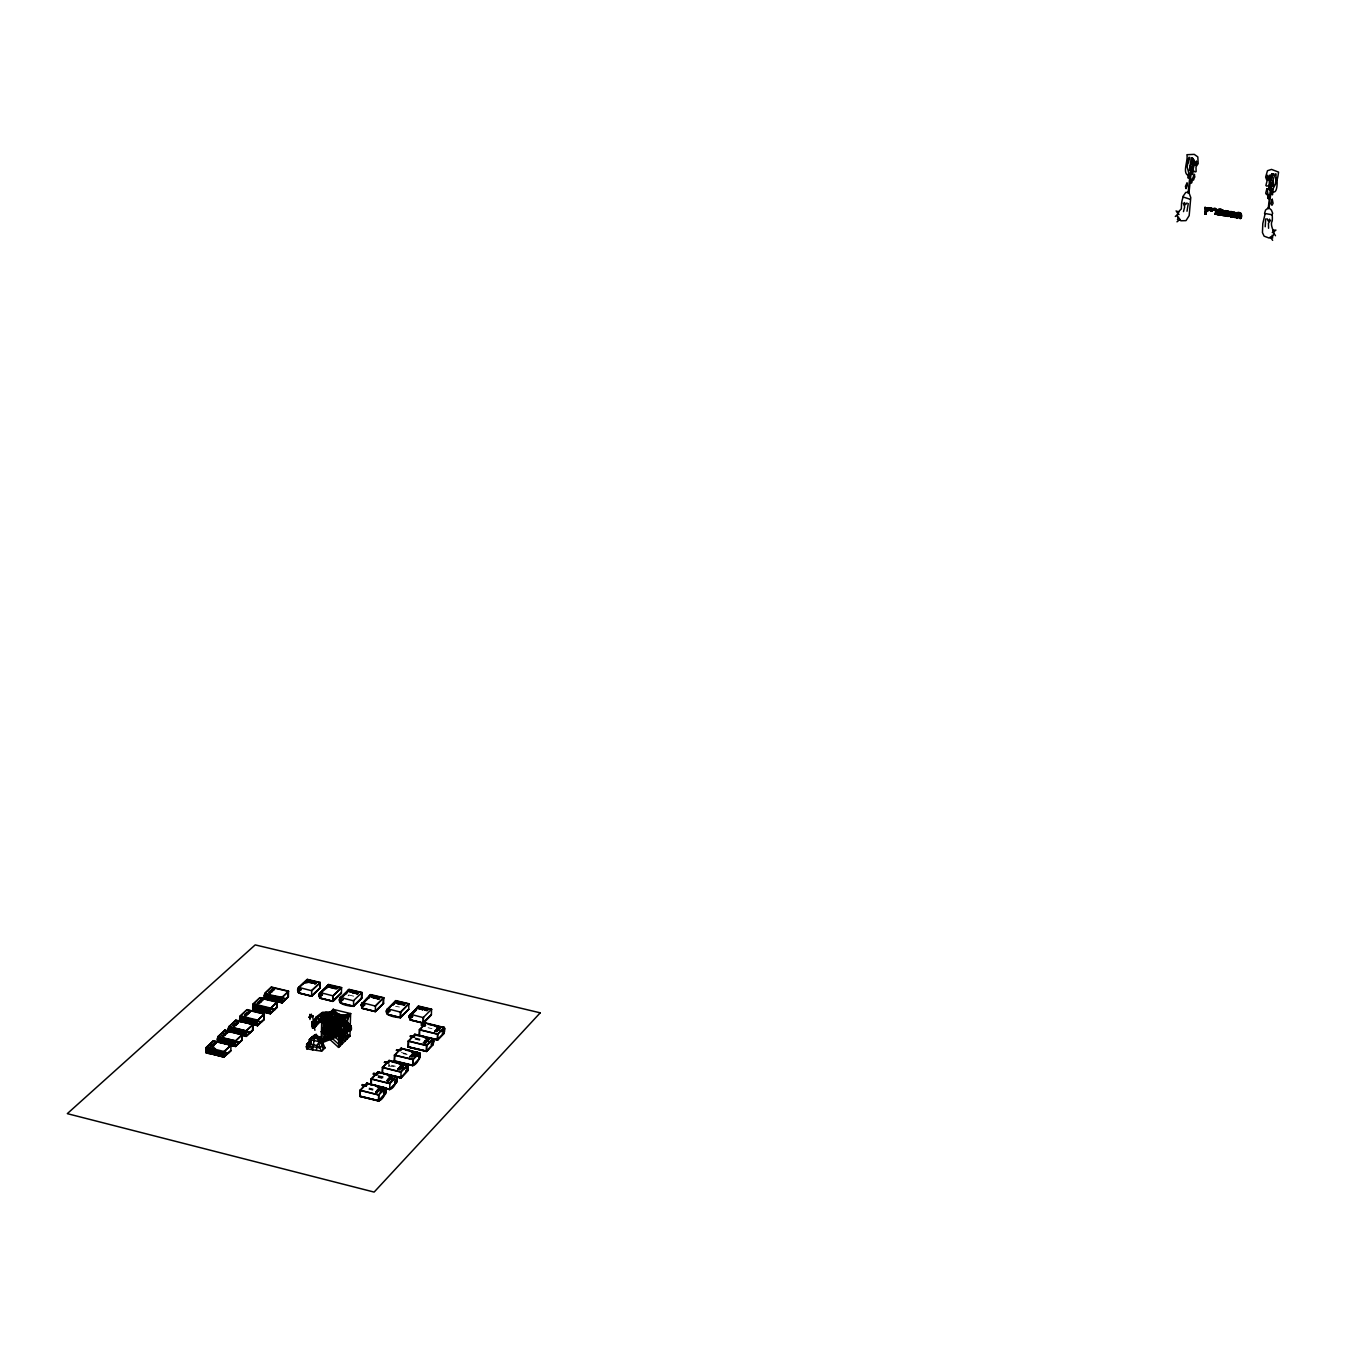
<?xml version="1.0" encoding="UTF-8"?>
<svg xmlns="http://www.w3.org/2000/svg" width="1346" height="1346" viewBox="0 0 1346 1346"><rect width="100%" height="100%" fill="white"/><g stroke="black" fill="none" stroke-linecap="round" stroke-linejoin="round"><path stroke-width="0.75" stroke-dasharray="5 3.75" d="M389.6 1064.804L388.641 1066.587L389.112 1060.396M389.095 1066.015L395.186 1066.856M395.623 1006.354L399.409 1007.01M348.025 995.922L348.866 995.098M348.816 994.997L354.234 996.309M428.062 1027.721L431.948 1028.664M415.191 1037.884L421.046 1039.314M415.073 1038.54L420.945 1039.953M414.938 1039.162L420.793 1040.593M401.377 1052.538L407.266 1053.985M403.194 1053.649L407.131 1054.608M391.383 1065.258L395.337 1066.234M378.344 1075.538L386.285 1077.507M378.226 1076.194L386.167 1078.163M378.075 1076.85L384.031 1078.314M377.906 1077.456L381.877 1078.432M369.157 1087.989L373.162 1088.981M369.023 1088.645L373.01 1089.621M368.838 1089.251L372.842 1090.243"/><path stroke-width="1.5" d="M378.966 1094.937L359.954 1090.142L359.752 1096.367L378.63 1100.792C385.999 1099.968 390.424 1076.867 378.663 1094.87L378.478 1100.591M386.016 1091.505L386.218 1089.604M322.99 1016.112L322.973 1014.581L328.188 1012.596L330.006 1016.297L325.463 1025.686L325.362 1026.964L328.39 1027.705C336.702 1023.869 326.371 1015.759 320.853 1018.215L320.853 1022.371L326.842 1023.835L329.686 1023.078L331.823 1020.504L332.126 1015.793L328.188 1012.596L324.42 1012.848L321.122 1016.836L321.055 1020.419L322.737 1019.528L329.097 1021.866L330.763 1026.443L327.717 1028.815L325.85 1027.621L324.033 1022.068L325.362 1025.114M326.203 1024.592L325.715 1023.751L327.717 1028.815L332.327 1023.28L332.613 1017.071L328.188 1012.596C321.593 1014.564 327.347 1027.082 322.249 1022.169M382.163 1087.618L389.684 1089.368C396.952 1088.561 401.344 1065.645 389.717 1083.463M408.175 1067.513L407.754 1064.972L401.058 1072.139L382.348 1067.546L389.112 1060.396L407.922 1065.157M1265.677 218.927L1265.206 226.751M350.212 1030.969L350.431 1026.712L347.79 1025.046L345.03 1028.125L346.645 1028.63L347.924 1031.591L344.727 1032.92L344.997 1031.457L347.924 1031.591L351.138 1026.022L349.775 1024.424C343.163 1024.171 353.342 1036.807 351.138 1026.022L349.27 1026.157L350.919 1026.342L349.438 1030.885L348.21 1028.58L351.272 1028.243M394.21 1061.136L412.801 1065.696L413.02 1059.538L394.428 1054.995L394.21 1061.136L412.818 1065.426C419.935 1064.652 424.259 1042.376 412.869 1059.588L412.65 1065.224M420.036 1053.565L419.767 1055.163M420.137 1054.557L419.918 1057.064M433.648 1041.198L431.847 1040.054M437.366 1039.65L437.585 1034.065L443.877 1027.587L443.658 1033.156M444.584 1029.875L444.197 1027.368L437.753 1034.266L419.346 1029.825L425.841 1022.943L444.348 1027.553M206.056 1048.921L206.476 1047.188L223.991 1051.512L223.924 1057.132L206.056 1052.622L205.871 1050.637M217.581 1038.254L218.002 1036.521L235.432 1040.811L235.365 1046.397L213.324 1041.081M228.753 1027.082L235.718 1020.117L253.031 1024.356L252.913 1030.161L246.167 1036.269L246.251 1030.7L245.712 1031.81M311.33 995.939L320.079 987.93L311.582 996.225L298.728 992.894L298.795 987.392L311.717 990.74L320.213 982.698L307.258 979.737M402.303 1066.234L403.43 1065.729M210.952 1045.977L210.329 1046.666L211.322 1045.926M210.885 1046.212L210.615 1046.565M211.995 1045.051L214.266 1044.917L213.24 1046.128C207.738 1044.866 221.669 1042.41 213.846 1043.335C214.603 1042.645 214.872 1042.612 215.259 1042.813M212.247 1047.138L212.432 1046.044L210.699 1046.397L212.517 1046.683M205.921 1052.252L223.924 1057.132L230.839 1050.889L230.94 1045.018L213.476 1040.71L206.51 1047.39L206.695 1052.858M211.978 1045.472L213.964 1045.304M214.182 1045.152L212.298 1044.782L213.829 1045.573M214.805 1044.277L212.887 1044.143M214.182 1043.251L215.209 1043.672M217.951 1039.667L218.002 1036.521L224.917 1030.127L242.297 1034.401L242.179 1040.239L234.961 1046.195M239.891 1017.593L240.295 1015.877L257.591 1020.1L257.507 1025.635L235.718 1020.352L228.904 1026.662M277.125 1002.063L270.361 1008.659L253.098 1004.368L252.998 1009.45L270.395 1013.538L270.479 1008.036L253.3 1003.847L253.014 1005.008M328.104 985.255L328.626 984.481L341.564 987.577L341.396 993.298L332.967 1001.39L320.079 998.042L320.163 992.54L333.135 995.889L341.548 987.813L328.256 985.07M400.485 1067.462L399.779 1067.597M223.571 1035.444L222.326 1035.41M224.715 1035.495C228.029 1030.144 222.006 1038.557 222.191 1035.747M225.421 1034.721L223.739 1034.25L225.034 1033.341M224.849 1033.913L223.924 1034.115L227.104 1033.257M224.462 1033.997L224.883 1033.375M217.867 1037.16L224.917 1030.127M226.532 1032.012L225.304 1032.718L226.986 1032.315M226.582 1032.163L228.046 1032.466L226.111 1033.778M227.238 1033.139L225.707 1032.399M228.786 1032.281L228.887 1026.443L246.268 1030.918L253.031 1024.592M234.288 1025.618C235.466 1026.712 230.469 1024.323 235.617 1025.433L236.778 1024.121L235.012 1023.835L236.105 1024.979M232.875 1025.77L234.995 1025.82M233.295 1025.265L234.069 1025.45M236.627 1024.037L234.154 1024.912L236.139 1024.811M235.012 1023.953L237.535 1023.448M281.869 1002.787L281.953 997.302L264.725 993.785L271.455 987.039L288.515 991.161L288.381 996.898L281.869 1002.787L259.98 997.655L253.3 1003.847L253.183 1009.618L270.361 1013.807L277.007 1007.346M348.378 990.286C350.044 987.695 344.727 994.273 347.739 991.952L349.035 989.377L362.007 992.49L361.822 998.21L353.476 1006.354L340.538 1002.989L340.639 997.47L353.645 1000.835M235.651 1023.297L237.132 1024.02M236.913 1021.883C233.884 1023.885 241.809 1020.117 237.081 1024.003M237.333 1023.683L238.04 1022.741L236.526 1022.371L238.276 1022.758M240.194 1021.681L240.295 1015.877L247.075 1009.618L264.304 1013.807L264.186 1019.612L256.968 1025.181L257.456 1025.904L264.186 1019.359L257.254 1025.568L256.75 1023.97M234.759 1042.494L235.214 1046.263L241.809 1040.054L241.91 1034.704M246.789 1014.598C249.767 1012.613 246.2 1012.764 244.619 1014.867M245.258 1015.187L245.595 1013.891M245.897 1015.658L246.234 1014.783L245.359 1015.288M245.914 1015.826L246.335 1014.8M246.84 1013.858L247.075 1012.73M245.46 1014.11L246.941 1014.867L248.085 1013.504M247.075 1009.618L240.328 1016.095L240.211 1021.076M247.529 1012.091L249.414 1012.613L248.657 1011.553M247.698 1013.622L247.412 1014.177M248.488 1013.488L247.008 1012.764M248.909 1012.579L249.38 1012.209M249.447 1011.755L248.64 1012.091L249.952 1011.923M339.764 1041.181L338.586 1041.299L339.798 1022.152L341.144 1020.403L344.391 1020.991L345.653 1026.914L342.944 1035.259L339.781 1033.509L339.882 1029.101L344.727 1030.683L344.054 1027.839M343.634 1035.108L339.815 1033.778L339.915 1029.118L344.727 1030.683L343.516 1030.464M391.164 1077.709L392.309 1077.204L390.845 1077.322M245.914 1036.201L252.543 1029.993L252.644 1024.659M259.576 1003.123L256.985 1003.275M261.006 1001.845C257.254 1005.613 257.709 1000.415 259.711 1001.845M259.997 1001.643L258.129 1002.282M258.617 1002.215L259.728 1002.585M258.365 1002.888L258.92 1003.662M259.425 1001.407L261.713 1000.583M252.728 1006.69L253.014 1008.289L253.317 1004.066L259.98 997.655M259.828 1000.936L261.427 1001.424L263.093 999.859L260.401 1000.095M261.074 1001.744L258.718 1001.794M260.636 1000.011L262.52 1000.246M260.552 1002.114L259.004 1001.525M261.747 1000.499L260.737 1000.011L261.78 999.674M263.799 1019.427L263.917 1014.11M330.662 1015.069L331.94 1015.607C336.635 1022.472 323.545 1029.572 325.782 1020.268L328.289 1013.336L324.42 1012.848L325.042 1014.076M375.046 1011.317L383.576 1003.207L375.298 1011.603L362.31 1008.238L362.427 1002.72L375.467 1006.101L383.761 997.706L370.739 994.593L361.351 1004.823M389.886 1078.701C387.143 1077.675 390.104 1080.653 391.047 1078.196M271.455 992.019L268.561 992.658L271.724 991.783M268.914 992.423C270.815 990.219 270.327 992.12 270.226 992.911M271.135 991.228L269.94 991.48M269.789 992.641L270.832 992.557M271.808 991.716C273.103 990.858 271.556 989.848 270.529 990.791M273.036 989.461L271.892 989.512L273.608 989.697M272.178 990.774L270.411 990.976M272.885 990.774L274.567 989.209L273.137 989.495M272.279 989.209L274.231 989.461M252.863 1009.18L270.26 1013.387L276.62 1007.414L276.738 1002.131M325.816 1024.878C320.314 1020.52 327.785 1025.147 324.504 1024.558L323.629 1021.463M328.289 1013.336L331.099 1014.463L330.864 1019.191L327.785 1023.549L326.001 1023.28L330.998 1021.749L328.508 1023.515L321.711 1022.068L321.644 1022.926L326.842 1023.885L329.467 1022.472L330.073 1020.453L328.374 1020.032L326.842 1023.835L325.715 1022.438L328.744 1019.696M400.25 1017.391L408.696 1009.248L400.502 1017.694L387.463 1014.312L387.598 1008.777L400.704 1012.175L408.881 1003.746L395.825 1000.616L393.284 1004.991M281.617 1002.72L288.01 996.713L288.145 991.464M308.587 981.638C311.044 982.075 305.475 981.957 309.445 982.075M309.042 981.284L308.587 981.688M309.614 981.318L309.412 982.445L312.474 982.513M309.63 982.395L312.491 982.008L310.976 982.748M302.766 983.657L314.241 981.015L310.135 982.513L311.195 981.671M320.079 988.166L320.23 982.462L307.342 979.366L298.442 987.644L297.516 989.966L298.661 993.112L311.582 996.225L311.717 990.505M311.767 982.984L311.481 981.857M312.356 982.126L312.306 983.135L313.248 982.176C314.51 984.111 310.657 981.52 312.255 982.412M313.534 983.287L311.481 982.328M314.409 983.556L315.519 982.782L314.829 983.69M316.276 983.068C314.543 983.085 316.899 982.765 315.553 983.926L314.358 983.505M309.429 1041.501L306.636 1044.21L306.804 1048.837L321.677 1051.176L325.076 1047.844L319.826 1036.992L316.882 1035.898L315.62 1037.127L313.13 1036.521L310.674 1038.321L309.715 1041.535M417.26 1008.272L418.471 1006.051L431.578 1009.197L431.359 1014.934L423.267 1023.196L410.194 1019.797L410.328 1014.245L423.468 1017.66M319.692 987.998L319.826 982.765M321.694 1022.321L321.139 1043.116L329.955 1026.291L329.72 1034.737L339.848 1030.8L332.075 1025.063L330.308 1025.332L337.341 1030.195M321.795 1018.939L321.913 1014.144M340.336 1044.042L340.286 1045.724L323.158 1030.161L340.605 1034.401L322.838 1041.451L323.343 1023.078M327.684 1027.419L327.415 1036.992L339.815 1032.062M328.811 987.005L329.4 987.106M328.878 987.022L329.736 986.13L331.032 986.887M329.905 986.248C327.768 987.375 332.698 986.382 329.854 986.668M329.551 987.156L329.905 986.315M329.72 1013.286L329.753 1012.158L334.447 1012.562L343.129 1016.533L343.011 1021.008L350.616 1013.588L333.202 1009.365L330.342 1012.125L333.253 1012.831M330.207 987.409L330.493 986.433M330.83 986.517L330.746 987.577L333.017 987.442M330.914 986.433L330.376 987.409M330.611 1014.413L329.753 1012.158L322.502 1012.276L316.377 1016.903L312.137 1022.64L311.767 1026.056L313.5 1028.26L320.6 1021.042L313.5 1028.26L314.291 1025.501L314.762 1026.19M331.453 1023.364L330.796 1025.013L332.327 1023.28L332.311 1018.384L326.069 1014.783L322.973 1014.581L320.466 1021.765L321.172 1019.932M333.135 987.594L331.789 987.728M333.673 987.964L331.671 986.618L331.099 987.543L332.748 987.123M332.462 987.846L333.354 987.493M339.663 1030.784L332.092 1024.306L333.858 1024.727L333.808 1026.174L336.635 1026.611L340.875 1024.996L340.706 1030.918M332.361 1014.834L332.395 1013.538L334.447 1012.562M332.849 1000.987L332.984 995.72M318.884 995.687L320.012 998.261L332.967 1001.39L333.135 995.653M424.528 1042.847L426.059 1042.679M333.673 987.089L333.623 988.267C337.291 988.973 333.556 988.351 335.12 987.493M332.681 1028.209L332.563 1031.961L322.838 1041.451M333.135 1011.569L333.202 1009.365L350.28 1024.929L338.586 1047.39L321.442 1031.81L325.328 1024.39L327.128 1024.828M333.572 1019.999L333.808 1026.174M335.12 987.56L333.842 988.284L334.683 988.385M333.892 1027.267L335.474 1030.666L337.981 1031.002L328.895 1026.476M336.332 987.745L337.829 988.149L335.356 988.385M339.377 1029.64L334.952 1028.546L334.986 1027.469M336.113 988.603L336.853 987.964M336.433 988.368L335.507 988.62M336.921 988.856L337.829 988.082M336.416 1028.445L337.88 1028.176L337.846 1029.253M338.401 1036.857L338.586 1030.7L334.33 1027.385M338.738 1026.847L340.925 1030.01L337.123 1027.688M339.074 1015.557L339.091 1014.43L327.044 1013.168M344.727 1032.92L346.477 1032.029L346.831 1029.959L345.855 1026.19L343.684 1020.369L339.091 1014.43L341.295 1016.768L341.06 1018.552L343.129 1016.533L339.596 1016.432M334.952 1028.546L331.89 1027.806L330.948 1026.19L338.704 1028.058L341.177 1027.25M342.675 1032.382L342.338 1043.688L325.227 1028.125L321.442 1031.81L338.906 1036.067L349.943 1036.184L350.616 1013.588L339.512 1016.213M331.739 1012.175L333.202 1009.365L334.717 1013.185L347.773 1016.348L347.1 1038.977L337.493 1029.572L332.866 1028.294L330.695 1025.837L332.479 1026.931M350.229 991.632C352.568 993.281 347.352 990.69 350.902 992.002M350.784 991.312C350.111 993.079 351.592 990.706 350.263 991.329M350.986 991.867L354.133 992.692M352.921 991.733L351.205 992.389L352.231 991.8M352.332 992.725L353.174 992.036M352.753 992.709L354.048 992.12L352.097 991.531M353.207 991.867L353.779 992.81L352.904 992.759M340.639 997.47C334.969 1004.419 349.438 1006.152 353.476 1006.354L353.661 1000.6M354.25 992.103L354.082 993.18L355.462 993.348M355.058 992.322L354.385 993.18L355.193 992.355M355.327 993.398L358.288 993.062M355.798 993.298L357.75 993.785L356.942 992.776M356.942 993.802L358.053 993.247M357.296 992.877L356.522 993.701M357.531 993.819L358.103 993.264M361.451 998.042L361.62 992.793M360.173 1096.031L360.358 1090.327L367.088 1083.463L389.684 1089.368L396.447 1082.621L397.188 1078.869M371.311 997.201L371.883 996.259L373.061 997.066L372.018 996.326M372.993 996.814L371.395 997.066M375.416 998.109C375.298 996.629 377.402 999.018 372.926 997.638L372.926 996.511M374.238 997.083L373.128 997.723L373.851 996.73M370.89 1084.977L371.092 1078.769L390.02 1083.53M373.868 997.941L374.844 996.999M371.311 1084.657L371.496 1078.97L378.142 1072.173M374.642 998.059L376.207 997.672M361.519 1006.286L362.242 1008.457L375.298 1011.603L375.484 1005.866M375.854 997.369L375.837 998.412L379.505 998.934L378.63 998.446M376.14 998.412L376.897 997.571L377.334 998.766M377.738 998.564L379.05 998.042L378.276 998.85M378.63 998.513L379.774 998.227M377.704 1091.943C375.652 1090.462 378.125 1093.591 376.846 1091.926M375.904 1091.791L378.798 1091L377.031 1090.395L375.786 1092.363M376.375 1092.346L377.418 1092.767M377.385 1090.176L378.63 1088.83L380.548 1089.469L380.295 1088.359M377.587 1089.823L378.562 1090.125M377.721 1090.411L380.026 1089.537M378.075 1089.57L380.161 1089.469L378.933 1089.991M379.841 1088.796L378.933 1088.527L379.824 1087.989M359.752 1096.367L378.63 1101.062L378.832 1094.82M378.933 1090.714L379.723 1090.193M383.189 1003.275L383.358 998.009L375.214 1006.034M383.56 1003.443L383.761 997.706M378.949 1088.611L381.726 1088.275L380.682 1089.116M382.163 1073.469L382.365 1067.277L401.192 1072.005M382.567 1073.132L382.752 1067.462L389.061 1060.698L408.057 1065.443M378.63 1101.062L385.478 1093.978L385.679 1087.753L385.797 1089.183M386.723 1080.888L388.136 1079.038M387.917 1081.141L388.001 1081.275M387.211 1080.451L388.859 1080.855L387.816 1080.047M388.085 1079.206L390.189 1079.627L388.153 1079.492M388.758 1079.122L389.246 1077.961M388.91 1078.954L388.624 1079.071M388.96 1078.382L390.777 1079.021L392.258 1077.271M389.818 1077.793L391.636 1078.045L389.617 1077.523M382.163 1087.77L389.667 1089.621L389.886 1083.412M390.475 1076.75L390.677 1076.43M390.643 1076.464L392.561 1077.002M396.061 1003.275L398.147 1002.837L397.171 1002.972M396.431 1003.174L397.474 1002.484M394.614 1060.816L394.815 1055.18L401.041 1048.484L419.935 1053.178L419.733 1054.137M397.171 1002.4L397.39 1002.905M397.12 1003.46L396.834 1003.325M397.491 1003.578L397.827 1002.484L397.844 1003.544M411.035 1056.728L412.381 1056.694M398.063 1003.712L398.029 1002.534L397.979 1003.426M400.099 1003.679L401.074 1003.477L398.063 1003.645L400.957 1003.241L400.957 1004.453L402.891 1004.537M398.87 1003.948L399.426 1002.989M389.667 1089.621L396.447 1082.621L396.885 1077.137M397.558 1069.347L399.257 1067.664M399.779 1004.032L400.687 1003.292M399.913 1004.133L400.99 1004.15M398.466 1068.404C399.426 1069.161 399.392 1069.128 399.661 1069.868M400.368 1017.273L400.553 1011.99L400.502 1017.694C396.447 1017.492 381.843 1015.759 387.598 1008.777M398.853 1068.539L401.344 1068.135L399.24 1067.546M401.276 1004.368L402.387 1003.679M401.411 1004.352L402.757 1003.679M399.846 1067.058L400.755 1066.049L399.863 1067.277M403.817 1004.436L404.658 1005.041L402.841 1004.52M400.115 1066.84C404.641 1067.731 400.805 1066.335 401.091 1068.219M384.031 1073.889L400.856 1077.81L407.67 1070.457L400.856 1077.81L377.873 1072.106L400.856 1078.062L401.074 1071.87M402.134 1065.796L401.293 1065.443L402.488 1065.494M401.243 1068.085L401.697 1067.731M404.944 1004.453L403.817 1004.032M401.747 1064.955L403.026 1066.183M404.187 1004.15L403.194 1004.789M400.401 1066.486L402.101 1067.109L403.262 1065.948M402.791 1066.15L403.699 1065.544M408.679 1009.483L408.881 1003.746M432.705 1044.479L433.294 1043.554L426.497 1051.512L408.006 1047.02L408.225 1040.912L426.85 1045.522M400.856 1078.062L407.535 1071.13L407.754 1064.972M408.427 1046.7L408.629 1041.097L415.022 1034.552M410.311 1056.24L409.521 1057.047L411.253 1055.264C413.172 1057.754 415.359 1053.666 412.347 1054.204M412.364 1056.761L410.951 1056.24M411.018 1055.617L412.599 1055.954M414.282 1054.81C412.313 1053.127 411.304 1055.92 413.357 1055.466M412.246 1054.17L411.624 1055.163L413.458 1055.516M414.114 1054.81L412.549 1054.069M413.676 1053.851L413.929 1053.783M413.845 1055.247L415.712 1053.195L414.938 1053.985M414.753 1054.019L415.51 1053.38M418.741 1008.726L420.44 1008.625L419.363 1008.726M419.632 1007.818L420.507 1008.558M419.851 1008.423L418.959 1008.726L420.289 1008.003M419.128 1035.646L419.363 1029.555L437.871 1034.132M419.531 1035.326L419.733 1029.74L426.009 1023.128M421.096 1009.096L420.49 1007.935M420.861 1008.036L420.726 1009.197C422.56 1006.774 424.512 1010.257 422.779 1008.591M413.02 1059.79L419.632 1052.707L419.414 1058.848L412.801 1065.696M421.685 1009.433L421.752 1008.507M421.786 1009.349L422.61 1009.651L420.356 1009.029M423.199 1009.096L422.745 1009.55M423.132 1022.758L423.334 1017.475M426.127 1010.425L426.867 1009.601L425.168 1010.257L423.754 1008.945M409.049 1016.28L410.109 1020.016L423.267 1023.196L423.485 1017.425M425.588 1010.055L423.923 1009.214M426.716 1041.77L424.882 1041.165L423.233 1042.931L426.009 1042.578M424.04 1042.527L425.975 1042.628M425.168 1010.257L426.564 1010.459M424.596 1042.241L424.882 1041.165L426.867 1041.77M426.379 1009.349L427.877 1009.702L427.355 1010.51M427.422 1041.064L425.74 1040.492C425.252 1042.713 429.576 1039.348 427.523 1041.165M426.362 1040.912L425.218 1040.895L429.054 1039.247M426.968 1010.695L427.877 1009.702M426.076 1040.475L427.422 1040.795M426.43 1040.122L427.776 1040.374M426.346 1051.058L426.564 1045.455L433.042 1039.045M428.011 1039.247C429.576 1040.29 425.925 1039.869 427.372 1038.675L429.391 1039.23L428.583 1039.92M426.497 1051.512L426.732 1045.405M427.086 1039.062L427.557 1038.893M427.405 1041.282L427.91 1040.222M428.886 1039.213L427.204 1038.977M408.006 1047.02L426.497 1051.26L433.008 1044.782L433.176 1039.314M434.708 1031.793L435.953 1029.841L437.972 1030.397L435.414 1030.666M436.844 1031.339C431.443 1030.195 440.075 1032.264 435.768 1031.272M435.667 1030.868L435.986 1030.279M438.762 1029.051C440.983 1027.873 436.306 1031.322 437.214 1028.748M415.207 1035.057L437.517 1040.105L437.753 1034.014M436.743 1029.152L438.527 1029.656L437.871 1030.363M440.293 1027.873C437.231 1029.825 438.88 1026.275 439.974 1028.344M438.123 1028.394L438.544 1027.57M437.517 1040.105L443.961 1033.442L444.197 1027.368M205.837 1051.815L223.352 1056.156L205.787 1051.293L206.123 1048.282L223.638 1052.622L223.386 1053.851M326.556 1012.932L323.36 1016.499L322.283 1023.263L324.571 1022.926L325.446 1025.215L323.158 1023.28L324.453 1023.599L325.042 1021.984M217.429 1039.415L234.742 1044.917M223.285 1055.079L223.318 1053.195M223.133 1054.911L223.486 1053.851L205.871 1049.51M228.248 1031.019L228.366 1028.748M228.803 1031.675L229.173 1026.729M234.726 1044.361L217.329 1039.448L217.497 1038.22L235.012 1042.561L234.759 1043.756M239.706 1019.275L239.672 1020.436L256.951 1024.659L239.622 1019.932L239.739 1018.737M246.049 1031.221L245.544 1034.216L228.181 1029.959L228.45 1031.827M245.595 1035.293L245.426 1033.526M256.884 1023.599L257.608 1020.318L264.304 1014.06L246.924 1009.971M264.287 995.973L281.28 1001.306L264.253 996.528M339.815 1033.778L340.824 1024.138L332.613 1017.071M281.146 1000.061L281.819 1003.056L288.397 996.663M321.896 1014.665L317.723 1017.812L315.654 1022.287L317.067 1022.674L322.535 1016.466M321.778 1022.607L323.006 1019.932L321.122 1019.477L320.853 1022.371L322.35 1021.614L321.223 1020.571L322.232 1018.098M335.221 1026.392L338.704 1028.058L332.597 1021.092L334.616 1020.234L339.798 1022.152C340.673 1027.587 344.475 1039.448 339.343 1042.006L339.781 1033.509M330.628 1013.302L330.679 1015.641L334.144 1014.161L339.478 1016.567L343.6 1026.678C342.103 1030.077 341.362 1050.469 341.043 1036.151M408.141 1068.085L406.357 1066.941M444.55 1030.447L442.8 1029.337M1268.184 208.866L1270.994 184.015M344.105 1026.409L344.391 1020.991L341.497 1016.146L333.657 1016.987L331.772 1015.675L334.986 1019.191L334.986 1024.424M313.652 1023.919L312.911 1022.438L314.106 1020.302L315.738 1020.756L317.067 1022.674L314.358 1023.431L312.777 1021.866L313.197 1024.457L311.734 1024.676L314.308 1024.979L313.349 1024.878L313.668 1022.506L311.683 1022.775C312.053 1028.798 313.635 1022.186 311.969 1022.001L314.358 1023.431L313.551 1025.955L314.123 1024.373M339.68 1041.972L340.37 1036.319M313.029 1022.371L313.012 1026.847L314.56 1026.51L313.887 1025.467M306.114 982.092L306.232 980.847L298.156 988.435M320.163 992.54L319.221 994.509M339.697 999.455L340.538 1002.989L353.493 1006.101M326.506 988.435L327.768 985.306M321.829 1018.081L321.122 1016.836C325.412 1015.86 331.671 1017.929 332.462 1022.691L330.712 1025.349L327.902 1025.787L325.21 1025.013L323.427 1022.523C327.162 1027.671 335.019 1021.631 332.126 1015.793L330.746 1014.043L327.465 1013.252L329.114 1013.656M362.293 1003.056C357.716 1011.519 369.124 993.449 369.443 997.739M346.494 993.735L347.79 990.572M393.671 1004.587L394.984 1001.458M386.622 1010.762L386.47 1011.94M416.318 1010.038L416.957 1007.481M326.842 1023.835L327.028 1021.984M1188.047 193.134L1190.941 166.45M1191.698 159.451L1191.849 158.054M1191.58 168.536L1189.023 192.327L1188.182 192.192M1192.001 164.616L1192.657 158.357M246.268 1030.918L228.685 1026.964L228.214 1029.37L245.578 1033.627L245.746 1032.399M1204.754 208.546L1205.68 208.411L1204.754 208.546C1207.126 205.635 1207.379 212.264 1208.439 208.866M1205.007 208.293L1205.124 207.217M1204.838 214.132L1206.285 214.081L1204.838 214.132L1205.427 208.664M1205.091 213.879L1205.68 208.411M1206.453 210.127L1206.622 207.873L1204.872 207.469M1206.016 214.334L1206.622 210.901L1209.331 210.144M1207.497 209.017L1207.867 207.671L1209.532 207.974L1209.078 210.397M1210.138 209.454L1210.508 208.108C1213.183 206.948 1213.049 212.18 1210.744 210.851L1210.878 209.572M1210.744 210.851L1211.131 209.32M1211.938 211.053L1212.107 208.765L1210.508 208.108M1212.881 209.909C1215.118 204.138 1220.502 214.704 1215.085 214.283C1219.762 209.337 1208.977 209.168 1215.522 210.346M1213.133 209.656L1213.251 208.563M1215.085 214.283L1215.775 210.094M1216.262 214.468L1216.565 209.505L1212.998 208.832M1217.777 210.716C1221.276 203.633 1227.014 218.271 1217.356 214.653C1217.087 211.356 1223.11 216.319 1221.276 211.019L1219.19 210.666L1218.853 211.743M1219.779 211.591L1219.409 212.887L1217.676 212.601L1218.467 210.548M1217.356 214.653L1217.726 213.307M1217.676 212.601L1218.029 211.339M1218.012 210.464L1218.147 209.387M239.807 1017.559L257.305 1021.261L239.941 1016.953L239.638 1018.771L257.019 1022.96M1219.409 212.887L1219.526 211.86M1221.276 211.019L1220.704 213.879M1223.06 211.608C1223.178 210.245 1226.526 210.094 1224.204 214.687L1225.802 214.67L1224.204 214.687M1227.687 212.382C1227.434 211.86 1231.304 209.438 1229.42 215.394L1228.275 216.42L1222.908 215.579L1223.834 211.44M1223.312 211.356L1223.43 210.262M1222.908 215.579L1223.497 212.214M1224.456 214.435L1224.86 210.969L1223.178 210.514M1225.281 211.978L1225.651 210.632L1227.333 211.086L1226.728 215.124L1228.208 214.99L1226.728 215.124M1225.55 214.923L1226.105 211.827M1227.939 212.13L1228.057 211.036M1228.057 215.024L1228.326 212.483M1228.578 212.231L1227.956 215.242M1229.184 215.646L1229.571 211.759L1227.804 211.288M1230.53 212.853L1231.489 212.718L1230.53 212.853L1230.9 211.507L1232.33 212.163L1230.9 211.507M1232.263 213.661L1231.91 216.79L1230.496 216.857L1231.489 212.718M1230.496 216.857L1231.203 213.156M1231.657 217.043C1229.756 212.702 1235.998 211.844 1233.946 216.319L1232.482 216.083L1232.364 217.16L1235.241 217.345L1235.325 212.92A1.969 1.868 42.9 0 0 1234.501 212.146L1232.095 212.416M1232.364 217.16L1232.734 215.831L1234.181 216.067L1234.433 213.795L1232.145 213.543M1234.989 217.598L1235.073 213.19A1.969 1.868 42.9 0 0 1234.265 212.399L1232.364 212.247M252.644 1006.724L269.923 1010.863L270.294 1008.541M269.923 1010.863L270.075 1009.736L253.149 1005.613M1236.133 217.8L1236.452 214.99L1237.883 214.923C1238.69 219.146 1234.686 218.489 1236.705 214.737M1236.587 213.863C1238.068 209.69 1244.427 214.956 1240.524 218.523L1239.346 218.338C1244.259 212.819 1231.775 213.324 1239.784 214.401M1236.823 213.61L1236.957 212.517M1237.311 217.985L1237.883 214.923M1239.346 218.338L1240.019 214.149M1240.524 218.523L1241.214 214.334M343.365 1031.086L345.855 1026.19L341.497 1016.146L344.425 1022.624L343.617 1023.515M1271.448 180.061L1272.155 173.785M1272.071 182.181L1269.093 208.041L1271.415 210.111L1272.71 213.375L1271.819 214.704L1264.533 213.425L1265.577 210.026L1268.252 207.907M1272.879 175.165L1273.03 173.752M433.008 1043.487L433.328 1040.088M433.362 1043.638L433.732 1041.097L431.847 1040.643M444.483 1031.053L442.767 1029.942M316.461 1050.418L316.848 1045.573L320.886 1039.297M325.665 1012.31L327.297 1012.697L321.744 1013.101L322.384 1018.518M323.377 1049.51L318.867 1037.917L315.637 1036.454L314.358 1038.355L312.676 1050.149L310.404 1046.683L306.804 1048.837L309.445 1039.516L314.476 1035.192L316.882 1035.898L317.32 1037.8M342.742 1034.451L341.076 1036.723L343.045 1034.536L344.879 1026.914L342.91 1019.948L339.478 1016.567M256.918 1021.749L256.901 1024.155M281.55 999.001L264.354 995.417L281.465 999.556L281.617 998.362L264.489 994.223L264.186 996.023L281.398 1000.128L281.768 997.807L264.573 994.307M264.977 993.853L264.741 998.311M407.384 1070.39L407.569 1065.342M407.905 1069.986L408.225 1068.034L406.324 1067.563M408.04 1069.347L406.256 1068.219M314.358 1023.431L315.738 1020.756M311.734 1024.676L312.709 1025.046L312.137 1022.64L314.594 1022.035L314.308 1023.683L315.469 1023.498L314.678 1026.695L311.767 1026.056L312.962 1024.188L311.969 1022.001L312.676 1026.51L312.154 1025.77L313.433 1025.803M339.259 1041.232L340 1039.617L338.788 1039.751C343.953 1036.083 340.588 1043.621 340.74 1041.064L338.586 1041.299M347.84 1030.06L345.619 1027.923L345.367 1029.387L347.84 1030.06L349.775 1024.424M314.392 1023.229L315.469 1023.498L314.594 1022.035L311.885 1024.07L312.979 1024.356L312.322 1027.991L313.753 1026.46L315.401 1026.897L317.067 1022.674M376.947 997.605L377.132 997.807M1209.246 209.976L1209.381 208.327L1207.867 207.671M310.623 1016.432L309.715 1014.413L310.522 1015.591M334.649 1024.205L334.515 1019.275L331.957 1015.809L332.849 1016.735M272.346 991.093L271.387 992.17M314.56 1026.51C310.489 1028.563 312.642 1018.972 314.022 1023.111L313.248 1024.02L313.366 1022.068L314.241 1022.809L312.844 1022.859L312.709 1025.046L311.885 1024.07L313.046 1023.885M307.78 981.907L308.402 981.099M326.842 1023.515L328.777 1023.33L329.097 1021.866L327.852 1021.564M1188.266 203.583L1187.004 211.238M321.677 1051.176L319.877 1047.928L307.258 1045.59L307.746 1043.47L311.027 1043.402L309.445 1039.516L314.476 1035.192M412.818 1065.426L419.414 1058.848L419.548 1056.963M421.18 1036.117L437.534 1039.852L443.961 1033.442L444.567 1031.036L442.683 1030.582M444.315 1032.315L442.582 1031.238M319.826 1036.992L317.925 1038.843L311.767 1037.833L310.724 1044.496L307.258 1045.59L307.746 1043.47L316.848 1045.573L319.877 1047.928L323.41 1044.462L322.199 1044.16M297.988 988.873L298.728 992.894L311.582 995.99M326.523 987.308L327.381 985.676M327.717 985.491L327.532 987.089L318.918 994.543M1268.571 228.265L1268.437 223.251L1270.658 220.138M369.544 996.814L370.386 994.845M368.249 997.823L370.503 995.047L383.745 997.958M394.614 1002.837L395.573 1001.071M386.925 1009.837L394.681 1002.097L386.319 1010.796M409.47 1015.742L409.184 1017.425M417.496 1007.666L409.234 1016.365L418.471 1006.051M331.234 1022.792L331.823 1020.504M345.249 1031.793L346.847 1032.298L349.994 1026.948L347.571 1025.4L347.251 1026.645L349.994 1026.948L348.951 1028.933L350.229 1028.798L350.431 1026.712L348.85 1026.544M347.285 1026.375L348.076 1024.356L350.919 1026.342M281.432 998.379L288.515 991.161M257.591 1020.1L257.305 1021.261M218.136 1037.228L217.917 1041.77M223.991 1051.512L223.705 1052.707L206.611 1047.895M234.894 1041.939L242.297 1034.401M235.247 1041.333L217.631 1037.615M398.096 1003.325L399.156 1002.955L398.113 1003.275M340.538 1030.649L335.474 1030.666L334.363 1029.084L334.969 1027.082M335.474 1030.666L335.911 1029.253L334.363 1029.084M1265.038 214.149L1262.8 223.554L1262.447 232.589L1264.113 236.173L1269.16 238.057C1279.272 235.382 1268.521 226.801 1272.256 220.845A32.439 30.622 42.5 0 0 1272.206 215.124L1271.819 214.704M329.215 1021.749L327.532 1025.484L328.66 1025.568L329.568 1024.542L327.768 1024.979L324.1 1023.212L324.504 1024.558L327.902 1025.787M1180.021 219.364L1176.993 221.838M324.655 1023.431L325.782 1020.268L327.919 1021.143L327.785 1023.549L329.686 1023.078M378.781 1100.658L359.769 1096.115L378.63 1100.792L385.326 1093.221M255.858 1004.469L255.79 1010.257M267.4 993.769L267.316 999.54M231.462 1027.082L231.075 1032.466M242.869 1016.499L242.633 1022.152M209.084 1047.827L209.051 1053.716M220.593 1037.16L220.206 1042.578M270.479 1008.036L270.075 1009.736M230.94 1045.018L223.857 1052.168M235.432 1040.811L217.8 1037.043M266.609 993.584L266.458 999.321M230.671 1026.88L230.099 1031.894M242.078 1016.314L241.624 1021.664M255.067 1004.284L254.916 1010.055M208.293 1047.625L208.176 1053.497M219.802 1036.958L219.348 1042.359M314.207 1025.635L320.314 1020.554L317.723 1017.812M334.161 1025.45L334.75 1023.616M334.464 1025.753L335.137 1024.188M305.357 981.671L307.393 979.619M304.953 982.058L306.08 980.561M319.524 993.584L327.515 985.962M323.158 1023.28L324.184 1019.797M323.831 1023.364L325.076 1023.297M328.188 1012.596L327.431 1013.134M326.641 1025.972L327.229 1024.491M327.869 1023.364L328.979 1021.362M348.261 990.538L347.975 991.464M369.511 995.788L368.585 997.992L369.427 997.167M1178.659 217.228L1177.447 219.6M417.378 1007.784L418.219 1006.505M331.251 1023.313L332.041 1021.53M436.676 1029.942L437.4 1028.361L438.779 1029.404M438.779 1028.512L437.871 1028.394M306.467 1047.996L307.544 1045.623L305.979 1046.801M345.586 1028.445L344.828 1029.926L343.398 1029.589M415.308 1053.598L413.676 1052.707L413.037 1053.615L415.342 1053.531M282.088 1002.568L259.98 997.908M257.742 1025.416L235.584 1020.487M270.63 1013.319L269.637 1011.351M235.6 1046.178L231.63 1045.758M246.402 1036.05L242.28 1035.461M224.176 1056.896L206.056 1052.622M207.385 1048.685L210.228 1043.705L215.865 1049.51M332.075 1025.063L334.616 1020.234L333.657 1016.987L339.428 1018.384L338.586 1047.39L349.943 1036.184L345.67 1032.315M325.951 1023.97L328.946 1023.246M334.784 1027.2L333.858 1028.765L338.586 1030.7M337.257 1028.243L336.315 1029.808L338.553 1028.765M1183.302 197.559L1182.848 197.828A32.371 30.521 44 0 0 1181.569 203.296L1181.334 208.882L1178.558 211.709L1177.212 216.218L1180.812 220.778L1186.011 220.626L1189.174 215.629L1190.773 197.593L1188.871 192.377L1185.826 192.36L1182.713 196.819L1189.881 199.208M244.434 1015.052L246.116 1015.523M348.143 990.673L339.512 998.951M368.955 996.427L370.789 994.845M409.537 1015.422L410.328 1014.245M409.891 1014.918L409.352 1015.877L417.327 1007.531M1187.004 202.96L1185.187 204.895L1184.564 202.523M423.334 1009.534L422.745 1009.618M330.931 1027.587L330.14 1026.645M247.008 1014.783L245.107 1014.413M333.488 1026.426L334.313 1025.215M340.875 1024.945L340.016 1026.224L341.177 1027.435M314.005 1026.19L313.769 1024.659M313.618 1026.241L314.493 1026.106L312.154 1025.77M1175.294 216.487L1177.7 214.317M324.302 1014.48L325.244 1013.117L321.744 1013.101L314.106 1020.302M333.758 1026.779L334.632 1025.517M334.885 1020.84L333.724 1017.929M342.843 1034.653L341.564 1036.454L343.045 1034.536M1274.83 231.209L1272.256 232.505M331.503 1030.111L330.83 1030.918C328.861 1027.099 332.647 1031.221 329.215 1030.01L331.166 1027.452L332.731 1030.565L331.166 1030.481M330.948 1030.262L332.378 1028.428L331.553 1028.226M330.83 1030.918L332.799 1028.361L330.813 1028.344L331.94 1029M326.254 1025.416L327.482 1023.599M346.847 1032.298L346.645 1028.613L348.951 1025.618M330.679 1015.641L332.395 1013.538M310.472 981.772L309.395 981.385M426.497 1009.635L427.288 1010.055M1220.957 213.627L1217.474 213.577M343.718 1024.289L345.199 1024.861L344.61 1023.162L344.408 1025.551M361.754 1003.308L362.596 1002.854M417.63 1006.892L415.931 1010.442L408.999 1017.425M1269.514 219.112L1268.386 221.198L1267.04 218.725M423.267 1023.196L431.376 1014.699L423.014 1022.893M1236.705 212.786L1241.079 213.291M400.906 1071.921C401.36 1067.412 412.044 1064.821 406.357 1066.352M385.679 1087.753L378.832 1095.072L359.937 1090.395L366.852 1083.093L385.848 1087.938M396.649 1076.43L389.886 1083.665L371.075 1079.038L377.923 1071.82L400.99 1077.658M433.244 1038.675L426.716 1045.657L408.225 1041.165L414.804 1034.199L437.652 1039.718M437.534 1039.852L443.944 1033.223M379.74 1090.378L380.682 1089.419M388.472 1081.393L388.742 1080.569M394.344 1060.749L412.936 1065.292M1225.651 210.632L1227.098 211.642M431.376 1014.699L423.283 1022.943L410.194 1019.797L409.302 1017.307M1217.592 214.401L1221.68 214.788L1222.454 210.178M419.935 1053.178L401.091 1048.197L394.412 1055.247L413.155 1059.655M423.216 1017.593L431.578 1009.197M1206.622 210.901L1209.112 210.481M408.982 1016.836L416.301 1009.466M353.476 1006.354L361.586 997.908M400.502 1017.694L408.696 1009.248M400.435 1012.108L408.629 1003.914M387.042 1013.387L386.672 1012.36L387.598 1014.194M386.655 1009.786L395.825 1000.616M332.967 1001.39L341.144 992.995M375.298 1011.603L383.576 1003.207M345.148 1029.959L350.28 1024.929L344.475 1023.515M361.771 1007.431L362.158 1007.767M332.092 1029.303L332.327 1030.313M361.283 1004.2L370.739 994.593M361.115 1005.294L368.181 998.379M329.265 1027.789C331.503 1026.931 329.72 1029.942 329.265 1027.789L330.729 1028.024M331.166 1027.452L331.705 1029.236M353.224 1006.051L361.838 997.975M329.215 1030.01L330.847 1030.279M329.871 1029.707L331.049 1028.108L332.799 1028.361M314.358 1038.355L316.882 1035.898M353.392 1000.785L362.007 992.49M340.538 1002.989C338.536 999.691 344.189 998.547 339.646 1000.852M339.966 998.059L349.035 989.377M321.862 1015.961L323.629 1012.714L331.099 1014.463M339.394 999.489L347.79 991.396M339.343 1000.044L346.477 993.163M332.714 1001.088L341.396 993.062M337.392 988.317L336.433 988.301M332.866 995.838L341.564 987.577M319.153 996.225L319.17 995.031M319.524 997.235L320.079 998.042L319.439 996.629M319.238 993.55L328.626 984.481M345.165 1027.688L347.571 1025.4M311.582 996.225L320.079 987.93M311.464 990.673L320.23 982.462M308.083 982.042L308.907 981.2M298.173 992.086L298.728 992.894M223.672 1057.064L230.704 1050.772M230.839 1050.654L223.537 1056.913M242.196 1040.004L235.331 1046.683L234.625 1045.203M252.93 1029.926L246.133 1036.538L245.645 1034.132M297.87 988.401L307.342 979.366M349.438 1030.885L350.448 1030.75M246.015 1030.851L253.031 1024.356M264.304 1013.807L257.608 1020.318M230.923 1045.27L223.773 1051.663M242.297 1034.637L235.214 1040.963M248.438 1013.471L250.188 1011.839M439.856 1028.378L438.19 1027.671M213.476 1040.71L206.476 1047.188L206.207 1052.892M264.842 993.163L271.455 987.039M222.948 1034.973L223.453 1034.771M270.395 1013.538L276.99 1007.582L277.125 1001.811L270.512 1008.238M343.533 1021.967L344.29 1021.311L341.497 1016.146M234.726 1023.919L233.666 1024.895M333.64 1026.19L331.806 1027.318L329.047 1026.174M333.909 1026.544L331.924 1027.721L330.763 1026.46L331.907 1026.729M325.126 1023.616L328.39 1023.835L331.234 1022.22M328.912 1022.741L327.751 1023.532M258.129 1003.292L259.088 1002.82M314.14 1024.659L314.712 1025.803M347.605 1025.988L348.395 1024.205L349.607 1025.854M307.746 1043.47L306.636 1044.21L307.258 1045.59M271.152 990.219L273.087 990.42M270.681 992.692L268.746 992.507M343.802 1023.583L344.61 1023.162L343.247 1022.708M309.967 1019.494L310.118 1015.574L311.212 1015.254L312.676 1016.567L314.914 1030.296M314.341 1023.532L312.911 1022.438L314.241 1022.809M212.718 1044.563L213.375 1044.479M341.733 1017.139L350.616 1013.588L344.778 1024.794L350.28 1024.929L344.946 1027.032L340.067 1025.652L341.901 1025.854M342.439 1018.485L347.773 1016.348M344.391 1020.991L339.798 1022.152L334.616 1020.234L333.505 1022.59L340.016 1026.224L336.837 1021.597M336.113 1030.548L332.563 1031.961L321.442 1031.81L340.891 1024.71M361.435 1006.118C365.355 1004.89 361.721 1003.46 361.62 1007.548M347.47 1026.594L345.754 1026.174L347.436 1027.705L345.199 1028.596L345.468 1029.673L345.989 1027.082L344.828 1029.926L343.449 1028.294M339.125 1033.795L324.924 1039.432L325.227 1028.125L340.74 1031.911M322.905 1042.427L338.906 1036.067L335.894 1028.344L321.442 1031.793M1272.879 230.183L1275.991 230.116M330.712 1025.349L327.818 1026.258L323.763 1023.65M336.096 1029.69L338.452 1028.95M400.267 1069.077L398.315 1068.488M1208.001 209.808L1206.723 209.858M332.849 1026.83L331.099 1027.351L333.034 1027.217M427.153 1039.583L428.011 1039.953M339.596 1036.521L341.85 1035.949C346.073 1041.316 339.276 1034.822 342.725 1037.312L343.028 1038.641M314.594 1022.035L312.137 1022.64L313.231 1022.926M344.879 1026.207L350.28 1024.929M314.039 1025.215L315.216 1024.945M313.467 1025.585L314.375 1025.383M342.574 1038.54L341.85 1035.949L343.196 1037.244L339.057 1037.631L340.504 1037.884M342.12 1037.143L343.28 1038.069M385.562 1091.084L382.012 1091.539L375.584 1085.263M341.749 1041.72L341.817 1039.398M396.548 1079.744L393.032 1080.165L386.605 1073.957M340 1039.617C335.793 1041.888 343.987 1040.895 340.975 1041.013M407.636 1068.287L404.17 1068.674L397.76 1062.516M419.515 1056.004L416.099 1056.358L409.689 1050.284M433.109 1041.955L429.761 1042.275L423.351 1036.285M444.062 1030.632L440.748 1030.935L434.354 1024.996M313.147 1022.775L311.969 1022.001M420.019 1008.861L420.776 1008.743M212.887 1044.479L213.24 1044.126M313.13 1036.521L315.637 1036.454M311.919 1037.11L314.964 1037.059M1228.511 216.168L1223.161 215.326M239.554 1042.645L235.533 1042.023M396.229 1050.368L396.532 1050.048M224.883 1052.168L228.601 1053.094L224.109 1052.74M384.233 1062.6L384.535 1062.28M282.778 997.975L286.412 998.85L282.037 998.496M274.534 1009.837L270.58 1009.231M261.662 1021.917L257.978 1021.025M250.356 1032.533L246.335 1031.911L250.793 1032.264L247.092 1031.356M328.508 1023.515L329.501 1023.549M245.948 1013.706L247.63 1014.127L245.881 1013.875M319.877 1047.928L318.598 1041.535L309.445 1039.516M312.911 1022.438L313.82 1022.506L313.382 1025.215M312.137 1023.179L314.022 1023.111L313.147 1022.371L313.854 1026.897M322.468 1017.071L321.744 1013.101M340.319 1023.145L333.505 1022.59L340.824 1024.138L341.598 1025.82M1178.978 212.029L1176.017 210.952M340.488 1030.296L337.493 1029.572M340.05 1029.438L341.632 1030.127L340.588 1029.522M1217.894 209.639L1222.218 210.447M1218.938 210.918L1221.024 211.272M1210.996 210.599L1212.191 210.8M1236.452 214.99L1237.63 215.175M1217.928 212.348L1219.661 212.634M313.551 1025.955L314.493 1026.106M1215.337 214.014L1216.515 214.216M1230.732 216.588L1231.91 216.79M1232.616 216.908L1235.241 217.345M1236.385 217.53L1237.563 217.732M1239.582 218.069L1240.76 218.271M343.701 1029.37L345.468 1029.673L346.477 1032.029M324.958 1023.583L323.444 1022.287L324.588 1022.758M215.781 1043.386L214.25 1043.083M379.824 1090.024L377.923 1089.738M334.868 1020.302L340.824 1024.138M348.967 989.747L362.007 992.725M395.758 1000.987L408.881 1003.981M418.404 1006.421L431.578 1009.433M373.835 996.747L375.635 997.218M428.095 1023.885L444.483 1027.839L444.315 1029.269M320.079 998.042L332.984 1001.155M362.31 1008.238L375.298 1011.368M387.463 1014.312L400.519 1017.458M428.196 1024.256L435.986 1026.14M444.584 1028.209L441.454 1026.712M442.767 1028.209L444.651 1028.68M271.32 987.392L288.515 991.396L281.735 997.453M442.8 1028.748L444.685 1029.202M425.689 1025.063L421.5 1024.424L425.386 1025.366M425.252 1025.719L421.062 1025.08L424.966 1026.022M442.094 1032.988L443.961 1033.442M282.34 998.21L286.109 999.136M264.523 997.1L264.556 998.732M281.129 1001.121L281.516 1002.602M264.22 997.655L281.482 1002.047M264.287 998.093L281.398 1002.248M264.405 998.463L281.718 1002.635M334.111 1015.254L341.11 1016.953M415.392 1035.326L414.804 1034.199M431.326 1038.22L433.648 1040.643M341.278 1017.576L345.485 1018.586L344.812 1041.249L329.147 1026.998M433.698 1039.987L431.73 1039.062M259.845 998.025L276.99 1002.181M414.635 1036.336L410.429 1035.697L414.349 1036.639M414.198 1037.009L409.992 1036.37L413.895 1037.312M431.797 1041.266L433.698 1041.72L433.143 1042.898M343.684 1020.369L345.417 1020.79M339.36 1020.201L333.606 1018.804L333.657 1016.987L341.144 1020.403M321.778 1016.55L323.36 1016.499M329.551 1018.434L327.28 1017.441M431.309 1043.773L433.193 1044.227L426.497 1051.26L408.023 1046.767L426.632 1051.125M431.124 1044.328L433.008 1044.782M321.509 1017.929L322.821 1017.828M321.862 1020.1L322.788 1020.318M332.243 1022.96L339.242 1024.676L338.351 1022.405M271.32 1008.692L274.971 1009.584L270.882 1008.945M321.744 1021.362L326.035 1022.405M252.947 1004.924L270.209 1009.18M345.569 1027.25L347.436 1027.705M323.04 1022.792L325.328 1024.003L325.126 1022.186M252.712 1006.118L269.991 1010.308M324.268 1023.65L327.919 1024.525M252.611 1007.313L269.89 1011.418L269.856 1012.562M269.654 1011.872L252.611 1007.868M328.441 1026.375L330.039 1026.762M269.688 1012.343L270.193 1013.639M252.661 1008.373L270.26 1013.387M252.745 1008.81L269.923 1013M325.362 1026.964L328.525 1028.277L325.85 1027.621M331.402 1030.245L332.731 1030.565M405.432 1049.998L418.135 1053.094L417.714 1052.252M400.923 1050.351L396.683 1049.695L400.62 1050.654M240.446 1016.583L257.204 1020.672M239.706 1018.165L257.069 1022.388M317.185 1037.514L318.867 1037.917M239.605 1019.376L256.985 1024.02M240.025 1020.335L257.103 1024.912M391.501 1061.742L408.175 1065.813M406.324 1065.813L408.242 1066.284M308.032 1042.864L309.664 1043.251M388.944 1062.566L384.67 1061.91L388.641 1062.886M402.42 1067.025L400.603 1066.335L402.185 1066.722M405.634 1070.676L407.535 1071.13M228.282 1028.748L245.729 1033.005M245.393 1034.586L228.197 1030.514M224.9 1030.363L245.78 1035.528M224.765 1030.498L245.881 1035.865M242.129 1035.192L246.167 1036.269M378.091 1072.005L378.596 1073.368L378.159 1072.526M396.7 1077.423L396.801 1078.348M222.191 1035.68L223.873 1036.1M377.755 1073.99L373.465 1073.334L377.435 1074.31M396.801 1078.903L397.07 1077.271M377.301 1074.68L373.01 1074.024L376.981 1075M396.582 1080.703L396.633 1082.066L394.731 1081.595M236.307 1041.467L240.009 1042.393L235.853 1041.737M394.529 1082.15L396.447 1082.621M217.396 1038.843L234.927 1043.133M217.716 1041.03L217.564 1041.922M389.818 1089.234L366.819 1083.395L367.189 1084.153L366.852 1083.093M385.831 1089.671L385.999 1088.224M379.471 1088.157L381.288 1088.611M366.23 1085.986L361.906 1085.313L365.91 1086.306M384.182 1091.017L385.982 1092.161L383.93 1092.329M384.064 1091.69L385.982 1092.161L385.663 1093.423L383.745 1092.935M224.412 1052.437L228.298 1053.38M205.972 1048.887L223.571 1053.262M383.56 1093.507L385.478 1093.978M205.803 1050.132L223.419 1054.423M205.77 1050.738L223.386 1054.978M206.207 1051.714L206.426 1052.791M223.15 1055.449L223.554 1056.963M223.52 1056.391L223.705 1057.233M315.57 1023.616L316.832 1023.953M315.502 1024.878L316.478 1025.147M344.357 1026.762L345.653 1026.914L340.319 1025.585M345.03 1028.125L346.645 1028.613M331.099 1027.351L329.047 1026.258M323.276 1047.171L325.076 1047.844M343.348 1024.592L344.929 1025.215L344.34 1023.313M330.813 1015.002L334.245 1017.694L335.12 1023.7M323.663 1022.455L322.552 1022.27M327.078 1025.097L328.39 1027.705M317.404 1018.047L316.377 1016.903L318.11 1018.283M1179.062 214.451L1176.892 212.382M341.447 1036.05L342.725 1037.312M342.069 1034.569L342.944 1035.259M316.377 1016.903L319.305 1019.242M330.342 1028.243L338.906 1036.067M253.485 1009.416L252.745 1008.221M312.844 1022.859L313.568 1023.599L313.366 1022.068M383.728 1087.265L384.165 1088.123M382.87 1087.063L383.358 1088.376M405.836 1064.501L406.256 1065.342M389.112 1060.396L389.448 1061.456M401.091 1048.197L401.68 1049.308M404.978 1064.282L405.382 1065.14M416.873 1052.034L417.327 1053.346M442.296 1026.914L442.699 1027.755M1272.66 240.345L1270.237 236.93M311.683 1022.775L312.457 1023.835M1183.252 203.145L1184.682 206.83L1183.487 211.608M341.295 1016.768L341.934 1017.727M324.672 1014.632L325.295 1015.591M311.885 1024.07L312.777 1025.501M345.619 1027.923L346.831 1029.959M245.527 1035.478L245.948 1036.37M331.856 1029.539L332.496 1030.8M329.518 1027.553L330.14 1028.832M330.207 1029.135L331.082 1030.683M401.259 1048.383L401.411 1049.241M1273.619 232.808L1275.486 235.735M217.648 1041.703L234.995 1046.229M323.881 1021.883L324.453 1023.599M1272.693 238.023L1272.037 235.331M343.752 1020.554L345.299 1024.811M395.034 1076.413L395.219 1077.271M342.406 1037.11L342.809 1038.489M317.925 1038.843L318.598 1041.535M312.306 1022.321L313.012 1026.847M349.321 1028.596L349.506 1030.195M340.185 1039.583L340.403 1041.888M217.413 1040.492L234.793 1045.421L217.396 1039.97M1187.256 185.479L1186.028 188.642L1185.422 186.387L1187.071 182.77L1187.256 185.479M1190.722 167.123L1189.494 170.303L1190.015 165.137L1192.119 168.839L1192.707 166.685L1191.732 158.004L1193.094 158.525L1193.195 162.092L1194.726 163.203C1194.407 165.878 1191.227 170.908 1195.13 171.968L1196.106 171.598L1196.005 166.82L1198.176 163.623L1197.805 156.893L1194.238 154.369L1186.936 154.706C1188.266 160.813 1182.36 172.019 1187.795 175.317L1188.77 173.129L1187.138 166.887L1188.939 157.28L1189.881 157.532L1190.722 167.123M1194.642 176.999L1193.431 180.162L1192.825 177.908L1194.474 174.29L1194.642 176.999M312.171 1017.374L313.197 1015.692L312.205 1017.256M1272.727 189.365L1273.198 191.805C1279.02 194.194 1277.018 170.235 1275.823 179.876C1277.32 182.619 1278.296 173.769 1278.565 172.103L1271.516 169.411L1267.478 170.706L1265.627 177.1L1267.057 180.902L1265.896 185.512L1266.771 186.185C1270.876 186.354 1268.773 180.414 1269.093 177.823L1270.826 177.251L1271.701 173.819L1273.148 173.752L1270.288 181.845L1270.388 184.133L1273.266 181.222L1273.72 184.402L1272.626 186.387L1272.138 182.921L1275.066 173.886L1276.042 173.954L1275.688 183.847L1272.727 189.365M409.992 1017.425L411.725 1016.062L409.992 1017.425M410.917 1017.812L412.633 1016.449L410.917 1017.812M310.926 1014.884C311.094 1019.46 312.02 1011.889 310.926 1014.884M1188.064 159.434C1189.09 165.423 1184.732 164.044 1188.064 159.434M1189.09 174.189C1190.116 180.179 1185.759 178.782 1189.09 174.189M1191.967 179.186C1192.977 185.176 1188.619 183.779 1191.967 179.186M1192.876 170.622C1193.902 176.612 1189.544 175.232 1192.876 170.622M1194.339 160.275C1195.349 166.281 1190.991 164.885 1194.339 160.275M1196.459 161.301C1197.486 167.291 1193.111 165.911 1196.459 161.301M1266.906 188.642L1265.694 193.218L1266.62 194.682L1267.713 192.68L1266.906 188.642M1272.256 199.275L1271.045 203.835L1271.97 205.299L1273.064 203.313L1272.256 199.275M388.17 1012.327L389.903 1010.981L388.17 1012.327M387.261 1011.94L388.994 1010.577L387.261 1011.94M362.983 1006.253L364.732 1004.907L362.983 1006.253M341.177 1001.003L342.944 999.657L341.177 1001.003M320.685 996.057L322.468 994.728L320.685 996.057M319.776 995.67L321.559 994.324L319.776 995.67M1267.242 178.951C1269.547 183.796 1267.461 168.62 1267.242 178.951M1267.696 197.744C1270.001 202.573 1267.915 187.447 1267.696 197.744M1269.53 178.648C1271.852 183.493 1269.766 168.317 1269.53 178.648M1268.672 189.147C1270.994 193.975 1268.908 178.85 1268.672 189.147M1271.583 193.841C1273.905 198.67 1271.819 183.527 1271.583 193.841M298.408 990.505L300.192 989.175L298.408 990.505M299.317 990.908L301.1 989.579L299.317 990.908M308.924 1017.172L310.27 1017.761L308.991 1017.088M228.601 1027.621L245.83 1032.432L228.517 1027.536M315.2 1034.704L316.495 1034.485L315.2 1034.704M339.747 1041.181L339.747 1041.181M540.217 1012.831L374.138 1192.085L67.3 1113.647L255.202 944.892L540.217 1012.831M366.684 1085.297L362.377 1084.624L366.684 1085.297M423.098 1008.625L422.308 1009.433L423.233 1008.709"/></g></svg>
